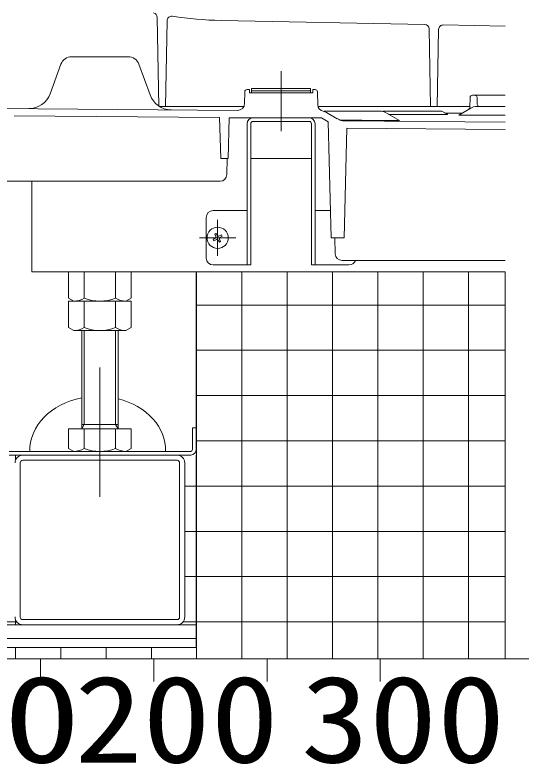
# Model space of a CAD drawing. Units: millimetres on the paper. Extents: x -305 to 305, y -152 to 152.
# Drawn here: x -113.03 to -101.85, y -45.64 to -29.09 of the extents above; entities that cross this region are included whole.
import ezdxf
from ezdxf.enums import TextEntityAlignment as Align

# ---------------------------------------------------------------- set-up
doc = ezdxf.new("R2010")
doc.units = ezdxf.units.MM
doc.linetypes.add('LONG_CHAIN', pattern=[21, 18, -1, 1, -1])
doc.layers.add('0-0_PV', color=7, linetype='Continuous', lineweight=9)
doc.styles.add('ＭＳ ゴシック', font='')
doc.styles.get('ＭＳ ゴシック').set_extended_font_data('MS Gothic')

msp = doc.modelspace()

# ---------------------------------------------------------------- linework, layer by layer
at = {"layer": '0-0_PV'}
for p, q in [((-109.853, -31.113), (-109.887, -29.142)), ((-109.703, -31.113), (-109.67, -29.216)), ((-103.981, -29.301), (-108.476, -29.212)), ((-103.853, -31.113), (-103.883, -29.4)), ((-103.703, -31.113), (-103.673, -29.408)), ((-102.203, -29.337), (-103.571, -29.31)), ((-111.778, -30.013), (-111.153, -30.013)), ((-111.153, -30.013), (-110.528, -30.013)), ((-112.013, -30.177), (-112.25, -30.83)), ((-110.046, -30.856), (-110.293, -30.177)), ((-107.904, -30.738), (-107.853, -30.738)), ((-107.853, -30.813), (-107.853, -30.738)), ((-106.503, -30.713), (-107.803, -30.713)), ((-107.803, -30.713), (-107.803, -30.813)), ((-106.503, -30.763), (-107.803, -30.763)), ((-106.503, -30.713), (-106.503, -30.813)), ((-106.453, -30.813), (-106.453, -30.738)), ((-106.453, -30.738), (-106.453, -30.813)), ((-106.453, -30.738), (-106.401, -30.738)), ((-107.954, -30.787), (-107.961, -31.051)), ((-107.853, -30.813), (-106.453, -30.813)), ((-106.344, -31.074), (-106.351, -30.787)), ((-102.979, -30.912), (-102.985, -31.133)), ((-102.876, -30.863), (-102.929, -30.863)), ((-102.876, -30.863), (-102.203, -30.863)), ((-102.826, -30.912), (-102.822, -31.064)), ((-108.112, -31.197), (-116.288, -31.129)), ((-109.853, -31.113), (-107.963, -31.113)), ((-106.343, -31.113), (-102.984, -31.113)), ((-106.203, -31.213), (-104.97, -31.213)), ((-105.911, -31.381), (-106.146, -31.246)), ((-104.903, -31.213), (-104.403, -31.213)), ((-104.538, -31.424), (-104.845, -31.246)), ((-104.403, -31.213), (-103.603, -31.213)), ((-103.483, -31.282), (-103.603, -31.213)), ((-103.228, -31.301), (-102.961, -31.146)), ((-102.836, -31.113), (-102.203, -31.113)), ((-108.509, -31.354), (-113.045, -31.316)), ((-108.485, -32.263), (-108.509, -31.354)), ((-108.296, -31.363), (-108.32, -32.263)), ((-106.263, -31.363), (-108.296, -31.363)), ((-107.773, -31.363), (-106.533, -31.363)), ((-106.11, -31.451), (-106.263, -31.363)), ((-105.761, -31.43), (-102.203, -31.46)), ((-107.903, -31.493), (-107.903, -34.613)), ((-107.823, -31.493), (-107.823, -34.613)), ((-107.773, -31.443), (-106.533, -31.443)), ((-106.483, -31.493), (-106.483, -34.613)), ((-106.403, -31.493), (-106.403, -34.613)), ((-106.043, -34.013), (-106.11, -31.451)), ((-105.698, -31.591), (-105.763, -34.013)), ((-105.698, -31.591), (-102.203, -31.62)), ((-108.485, -32.263), (-108.32, -32.263)), ((-108.34, -32.263), (-108.349, -32.617)), ((-107.823, -32.263), (-106.483, -32.263)), ((-108.499, -32.763), (-117.154, -32.763)), ((-112.653, -32.763), (-112.653, -34.763)), ((-108.653, -33.413), (-107.903, -33.413)), ((-106.058, -33.413), (-106.403, -33.413)), ((-108.803, -33.563), (-108.803, -34.463)), ((-108.618, -33.929), (-108.592, -33.914)), ((-108.557, -33.965), (-108.592, -33.915)), ((-108.6, -34.017), (-108.651, -34.052)), ((-108.636, -34.078), (-108.651, -34.052)), ((-108.636, -34.078), (-108.58, -34.052)), ((-108.618, -33.93), (-108.592, -33.986)), ((-108.549, -34.061), (-108.513, -34.111)), ((-108.469, -33.947), (-108.526, -33.974)), ((-108.487, -34.096), (-108.513, -34.04)), ((-108.505, -34.009), (-108.454, -33.973)), ((-108.469, -33.947), (-108.454, -33.973)), ((-106.043, -34.013), (-105.763, -34.013)), ((-105.966, -34.013), (-105.957, -34.367)), ((-108.487, -34.096), (-108.513, -34.111)), ((-102.203, -34.513), (-105.807, -34.513)), ((-105.653, -34.613), (-106.483, -34.613)), ((-106.483, -34.613), (-106.403, -34.613)), ((-112.653, -34.763), (-102.203, -34.763)), ((-111.846, -34.763), (-111.846, -35.345)), ((-111.499, -34.763), (-111.499, -35.345)), ((-110.806, -34.763), (-110.806, -35.345)), ((-110.46, -34.763), (-110.46, -35.345)), ((-109.028, -34.763), (-109.028, -38.213)), ((-109.017, -43.313), (-109.017, -34.763)), ((-108.017, -43.313), (-108.017, -34.763)), ((-107.017, -43.313), (-107.017, -34.763)), ((-106.017, -43.313), (-106.017, -34.763)), ((-105.017, -43.313), (-105.017, -34.763)), ((-104.017, -43.313), (-104.017, -34.763)), ((-103.017, -43.313), (-103.017, -34.763)), ((-111.728, -35.413), (-111.846, -35.345)), ((-110.46, -35.345), (-110.578, -35.413)), ((-111.846, -35.413), (-111.846, -35.995)), ((-110.46, -35.413), (-111.846, -35.413)), ((-111.728, -35.413), (-110.578, -35.413)), ((-111.499, -35.413), (-111.499, -35.995)), ((-110.806, -35.413), (-110.806, -35.995)), ((-110.46, -35.413), (-110.46, -35.995)), ((-109.028, -35.498), (-102.203, -35.498)), ((-111.846, -35.995), (-111.728, -36.063)), ((-110.578, -36.063), (-111.728, -36.063)), ((-111.553, -38.233), (-111.553, -36.063)), ((-111.498, -38.138), (-111.498, -36.063)), ((-110.808, -36.063), (-110.808, -38.138)), ((-110.753, -36.063), (-110.753, -38.233)), ((-110.578, -36.063), (-110.46, -35.995)), ((-109.028, -36.498), (-102.203, -36.498)), ((-109.028, -37.498), (-102.203, -37.498)), ((-111.553, -38.233), (-111.498, -38.138)), ((-111.553, -38.138), (-110.753, -38.138)), ((-110.753, -38.233), (-110.808, -38.138)), ((-109.028, -38.213), (-109.108, -38.213)), ((-109.108, -38.213), (-109.108, -38.693)), ((-109.028, -38.213), (-109.028, -38.693)), ((-111.846, -38.665), (-111.846, -38.233)), ((-111.846, -38.233), (-110.46, -38.233)), ((-111.499, -38.665), (-111.499, -38.233)), ((-110.806, -38.665), (-110.806, -38.233)), ((-110.46, -38.665), (-110.46, -38.233)), ((-109.028, -38.498), (-102.203, -38.498)), ((-111.728, -38.733), (-111.846, -38.665)), ((-110.46, -38.665), (-110.578, -38.733)), ((-109.148, -38.733), (-113.158, -38.733)), ((-112.855, -38.813), (-113.158, -38.813)), ((-109.148, -38.813), (-113.158, -38.813)), ((-113.017, -38.927), (-113.017, -38.813)), ((-111.728, -38.733), (-110.578, -38.733)), ((-109.148, -38.813), (-109.45, -38.813)), ((-109.028, -38.813), (-109.028, -43.063)), ((-112.913, -38.985), (-112.913, -42.39)), ((-109.45, -38.928), (-112.855, -38.928)), ((-109.393, -38.985), (-109.393, -42.39)), ((-109.278, -38.985), (-109.278, -42.39)), ((-109.278, -38.985), (-109.278, -42.39)), ((-109.278, -39.498), (-102.203, -39.498)), ((-109.278, -40.498), (-102.203, -40.498)), ((-109.278, -41.498), (-102.203, -41.498)), ((-114.203, -42.498), (-112.99, -42.498)), ((-113.017, -42.563), (-113.017, -42.449)), ((-109.45, -42.448), (-112.855, -42.448)), ((-109.316, -42.498), (-102.203, -42.498)), ((-109.028, -42.563), (-113.278, -42.563)), ((-109.028, -42.863), (-113.278, -42.863)), ((-109.028, -43.063), (-113.278, -43.063)), ((-113.017, -43.313), (-113.017, -43.063)), ((-112.017, -43.313), (-112.017, -43.063)), ((-111.017, -43.313), (-111.017, -43.063)), ((-110.017, -43.313), (-110.017, -43.063)), ((-119.963, -43.313), (-94.963, -43.313)), ((-112.463, -43.313), (-112.463, -43.813)), ((-109.963, -43.313), (-109.963, -43.813)), ((-107.463, -43.313), (-107.463, -43.813)), ((-104.963, -43.313), (-104.963, -43.813))]:
    msp.add_line(p, q, dxfattribs=at)
at = {"layer": '0-0_PV', "linetype": 'LONG_CHAIN'}
for p, q in [((-107.153, -30.328), (-107.153, -31.656)), ((-108.553, -33.613), (-108.553, -34.413)), ((-108.153, -34.013), (-108.953, -34.013)), ((-111.153, -36.876), (-111.153, -39.733))]:
    msp.add_line(p, q, dxfattribs=at)
at = {"layer": '0-0_PV'}
for points in [[(-119.963, -28.313), (-119.963, -30.813), (-119.963, -32.763), (-118.703, -32.763), (-118.703, -33.763), (-114.203, -33.763), (-114.203, -43.313), (-112.463, -43.313), (-109.963, -43.313), (-107.463, -43.313), (-104.963, -43.313), (-102.203, -43.313), (-102.203, -34.763), (-109.028, -34.763), (-109.028, -38.213), (-109.028, -38.693)], [(-103.446, -31.256), (-103.453, -31.256), (-103.461, -31.256), (-103.468, -31.256), (-103.476, -31.256), (-103.484, -31.256), (-103.491, -31.256), (-103.499, -31.256), (-103.506, -31.256), (-103.514, -31.256), (-103.521, -31.256), (-103.529, -31.256)], [(-103.151, -31.256), (-103.159, -31.256), (-103.166, -31.256), (-103.174, -31.256), (-103.181, -31.256), (-103.189, -31.256), (-103.197, -31.256), (-103.204, -31.256), (-103.212, -31.256), (-103.219, -31.256), (-103.227, -31.256), (-103.234, -31.256), (-103.242, -31.256), (-103.249, -31.256), (-103.257, -31.256), (-103.265, -31.256), (-103.272, -31.256), (-103.28, -31.256), (-103.287, -31.256), (-103.295, -31.256), (-103.302, -31.256), (-103.31, -31.256), (-103.317, -31.256), (-103.325, -31.256), (-103.332, -31.256), (-103.34, -31.256), (-103.348, -31.256), (-103.355, -31.256), (-103.363, -31.256), (-103.37, -31.256), (-103.378, -31.256), (-103.385, -31.256), (-103.393, -31.256), (-103.4, -31.256), (-103.408, -31.256), (-103.416, -31.256), (-103.423, -31.256), (-103.431, -31.256), (-103.438, -31.256), (-103.446, -31.256)], [(-105.788, -31.414), (-105.767, -31.415), (-105.747, -31.415), (-105.726, -31.415), (-105.705, -31.415), (-105.684, -31.415), (-105.663, -31.415), (-105.642, -31.415), (-105.621, -31.416), (-105.601, -31.416), (-105.58, -31.416), (-105.559, -31.416), (-105.538, -31.416), (-105.517, -31.416), (-105.496, -31.417), (-105.476, -31.417), (-105.455, -31.417), (-105.434, -31.417), (-105.413, -31.417), (-105.392, -31.417), (-105.371, -31.417), (-105.351, -31.418), (-105.33, -31.418), (-105.309, -31.418), (-105.288, -31.418), (-105.267, -31.418), (-105.246, -31.418), (-105.226, -31.419), (-105.205, -31.419), (-105.184, -31.419), (-105.163, -31.419), (-105.142, -31.419), (-105.121, -31.419), (-105.101, -31.419), (-105.08, -31.42), (-105.059, -31.42), (-105.038, -31.42), (-105.017, -31.42), (-104.996, -31.42), (-104.975, -31.42)], [(-104.975, -31.42), (-104.955, -31.421), (-104.934, -31.421), (-104.913, -31.421), (-104.892, -31.421), (-104.871, -31.421), (-104.85, -31.421), (-104.83, -31.421), (-104.809, -31.422), (-104.788, -31.422), (-104.767, -31.422), (-104.746, -31.422), (-104.725, -31.422), (-104.705, -31.422), (-104.684, -31.423), (-104.663, -31.423), (-104.642, -31.423), (-104.621, -31.423), (-104.6, -31.423), (-104.58, -31.423), (-104.559, -31.423), (-104.538, -31.424)], [(-104.777, -31.286), (-104.769, -31.286), (-104.761, -31.286), (-104.753, -31.286), (-104.745, -31.286), (-104.737, -31.286), (-104.729, -31.286), (-104.721, -31.286), (-104.713, -31.286), (-104.705, -31.286), (-104.697, -31.286), (-104.689, -31.286), (-104.681, -31.286), (-104.673, -31.286), (-104.665, -31.286), (-104.657, -31.286), (-104.649, -31.287), (-104.641, -31.287), (-104.633, -31.287), (-104.625, -31.287), (-104.617, -31.287), (-104.609, -31.287), (-104.601, -31.287), (-104.593, -31.287), (-104.585, -31.287), (-104.577, -31.287), (-104.569, -31.287), (-104.561, -31.287), (-104.553, -31.287), (-104.545, -31.287), (-104.537, -31.287), (-104.529, -31.287), (-104.521, -31.287), (-104.513, -31.287), (-104.505, -31.287), (-104.497, -31.287), (-104.489, -31.287), (-104.481, -31.287), (-104.473, -31.287), (-104.465, -31.287)], [(-104.465, -31.287), (-104.457, -31.287), (-104.449, -31.287), (-104.441, -31.287), (-104.433, -31.288), (-104.425, -31.288), (-104.417, -31.288), (-104.409, -31.288), (-104.401, -31.288), (-104.393, -31.288), (-104.385, -31.288), (-104.377, -31.288), (-104.369, -31.288), (-104.361, -31.288), (-104.353, -31.288), (-104.345, -31.288), (-104.337, -31.288), (-104.329, -31.288), (-104.321, -31.288), (-104.313, -31.288), (-104.305, -31.288), (-104.297, -31.288), (-104.289, -31.288), (-104.281, -31.288), (-104.273, -31.288), (-104.265, -31.288), (-104.257, -31.288), (-104.249, -31.288), (-104.241, -31.288), (-104.233, -31.288), (-104.225, -31.288), (-104.217, -31.288), (-104.209, -31.288), (-104.201, -31.288), (-104.193, -31.288), (-104.185, -31.288), (-104.177, -31.288), (-104.169, -31.288), (-104.161, -31.288), (-104.153, -31.288)], [(-104.153, -31.288), (-104.145, -31.288), (-104.137, -31.288), (-104.129, -31.288), (-104.121, -31.288), (-104.113, -31.288), (-104.105, -31.288), (-104.097, -31.288), (-104.089, -31.288), (-104.081, -31.288), (-104.073, -31.288), (-104.065, -31.288), (-104.057, -31.288), (-104.049, -31.288), (-104.041, -31.288), (-104.033, -31.288), (-104.025, -31.288), (-104.017, -31.288), (-104.009, -31.288), (-104.001, -31.288), (-103.993, -31.288), (-103.985, -31.288), (-103.977, -31.288), (-103.969, -31.288), (-103.961, -31.288), (-103.953, -31.288), (-103.945, -31.288), (-103.937, -31.288), (-103.929, -31.288), (-103.921, -31.288), (-103.913, -31.288), (-103.905, -31.288), (-103.897, -31.288), (-103.889, -31.288), (-103.881, -31.288), (-103.873, -31.288), (-103.865, -31.288), (-103.857, -31.288), (-103.849, -31.288), (-103.841, -31.288)], [(-103.841, -31.288), (-103.833, -31.288), (-103.825, -31.288), (-103.817, -31.288), (-103.817, -31.288)], [(-103.817, -31.288), (-103.814, -31.288), (-103.811, -31.288), (-103.808, -31.288), (-103.805, -31.288), (-103.801, -31.288), (-103.798, -31.288), (-103.795, -31.288), (-103.792, -31.288), (-103.789, -31.288), (-103.786, -31.288), (-103.783, -31.288), (-103.78, -31.288), (-103.776, -31.288), (-103.773, -31.288), (-103.77, -31.288), (-103.767, -31.288), (-103.764, -31.288), (-103.761, -31.288), (-103.758, -31.288), (-103.754, -31.288), (-103.751, -31.288), (-103.748, -31.288), (-103.745, -31.288), (-103.742, -31.288), (-103.739, -31.288), (-103.736, -31.288), (-103.732, -31.288), (-103.729, -31.288), (-103.726, -31.288), (-103.723, -31.288), (-103.72, -31.288), (-103.717, -31.288), (-103.714, -31.288), (-103.711, -31.288), (-103.708, -31.288), (-103.704, -31.288), (-103.701, -31.288), (-103.698, -31.288), (-103.695, -31.288)], [(-103.695, -31.288), (-103.692, -31.288), (-103.689, -31.288), (-103.686, -31.288), (-103.683, -31.288), (-103.68, -31.288), (-103.677, -31.287), (-103.674, -31.287), (-103.671, -31.287), (-103.668, -31.287), (-103.665, -31.287), (-103.661, -31.287), (-103.658, -31.287), (-103.655, -31.287), (-103.652, -31.287), (-103.649, -31.287), (-103.646, -31.287), (-103.643, -31.287), (-103.64, -31.287), (-103.636, -31.287), (-103.633, -31.287), (-103.63, -31.287), (-103.627, -31.287), (-103.624, -31.287), (-103.62, -31.287), (-103.617, -31.287), (-103.614, -31.287), (-103.611, -31.287), (-103.607, -31.287), (-103.604, -31.287), (-103.601, -31.287), (-103.597, -31.287), (-103.594, -31.287), (-103.59, -31.287), (-103.587, -31.287), (-103.584, -31.287), (-103.58, -31.287), (-103.577, -31.287), (-103.574, -31.287), (-103.571, -31.287)], [(-103.571, -31.287), (-103.568, -31.287), (-103.564, -31.287), (-103.561, -31.287), (-103.558, -31.287), (-103.555, -31.286), (-103.552, -31.286), (-103.55, -31.286), (-103.547, -31.286), (-103.544, -31.286), (-103.542, -31.286), (-103.539, -31.286), (-103.537, -31.286), (-103.534, -31.286), (-103.532, -31.286), (-103.53, -31.286), (-103.527, -31.286), (-103.524, -31.286), (-103.521, -31.286), (-103.518, -31.285), (-103.515, -31.285), (-103.511, -31.285), (-103.507, -31.285), (-103.503, -31.285), (-103.498, -31.285), (-103.493, -31.285), (-103.488, -31.285), (-103.483, -31.285), (-103.48, -31.285), (-103.478, -31.285), (-103.478, -31.284), (-103.48, -31.284), (-103.483, -31.284), (-103.483, -31.284)], [(-103.228, -31.301), (-103.208, -31.301), (-103.187, -31.301), (-103.166, -31.301), (-103.146, -31.301), (-103.125, -31.301), (-103.105, -31.301), (-103.084, -31.301), (-103.064, -31.301), (-103.043, -31.301), (-103.023, -31.301), (-103.002, -31.301), (-102.982, -31.301), (-102.961, -31.301), (-102.941, -31.301), (-102.92, -31.302), (-102.9, -31.302), (-102.879, -31.302), (-102.859, -31.302), (-102.838, -31.302), (-102.818, -31.302), (-102.797, -31.302), (-102.777, -31.302), (-102.756, -31.302), (-102.736, -31.302), (-102.715, -31.302), (-102.695, -31.302), (-102.674, -31.302), (-102.654, -31.302), (-102.633, -31.302), (-102.613, -31.302), (-102.592, -31.302), (-102.572, -31.302), (-102.551, -31.303), (-102.531, -31.303), (-102.51, -31.303), (-102.49, -31.303), (-102.469, -31.303), (-102.449, -31.303), (-102.428, -31.303)], [(-102.428, -31.303), (-102.408, -31.303), (-102.387, -31.303), (-102.367, -31.303), (-102.346, -31.303), (-102.326, -31.303), (-102.305, -31.303), (-102.285, -31.303), (-102.264, -31.303), (-102.244, -31.303), (-102.223, -31.303), (-102.203, -31.303)], [(-108.653, -34.613), (-107.823, -34.613), (-107.903, -34.613)], [(-109.45, -42.563), (-109.028, -42.563), (-109.028, -42.863), (-109.028, -43.063), (-113.278, -43.063), (-113.278, -42.863), (-113.278, -42.563), (-112.855, -42.563)]]:
    msp.add_lwpolyline(points, dxfattribs=at)
msp.add_circle((-108.553, -34.013), 0.235, dxfattribs=at)
for centre, radius, start, end in [((-109.987, -29.144), 0.1, 1, 78.4527), ((-109.57, -29.218), 0.1, 81.3541, 179), ((-108.311, -20.938), 8.275, 261.3541, 268.8542), ((-103.983, -29.401), 0.1, 1, 88.8542), ((-103.573, -29.41), 0.1, 88.8542, 179), ((-111.778, -30.263), 0.25, 90, 160), ((-110.528, -30.263), 0.25, 20, 90), ((-107.904, -30.788), 0.05, 90, 178.4999), ((-106.401, -30.788), 0.05, 1.5002, 90), ((-112.72, -30.659), 0.5, 269.5226, 340), ((-109.576, -30.685), 0.5, 200, 269.5226), ((-102.929, -30.913), 0.05, 90, 178.4998), ((-102.876, -30.913), 0.05, 1.4999, 90), ((-108.111, -31.047), 0.15, 269.5226, 358.4998), ((-106.194, -31.07), 0.15, 181.5002, 258.9459), ((-102.772, -31.063), 0.05, 181.4999, 270), ((-106.271, -31.462), 0.25, 60, 78.9459), ((-104.97, -31.463), 0.25, 59.9999, 90), ((-103.035, -31.131), 0.05, 300, 358.4998), ((-102.836, -31.363), 0.25, 90, 119.9999), ((-107.773, -31.493), 0.13, 90, 180), ((-106.533, -31.493), 0.13, 0, 90), ((-105.786, -31.164), 0.25, 240, 269.5717), ((-105.759, -31.18), 0.25, 240, 269.5226), ((-107.773, -31.493), 0.05, 90, 180), ((-106.533, -31.493), 0.05, 0, 90), ((-108.499, -32.613), 0.15, 270, 358.5), ((-108.653, -33.563), 0.15, 90, 180), ((-108.615, -33.996), 0.025, 305, 25), ((-108.569, -34.075), 0.025, 35, 115), ((-108.536, -33.951), 0.025, 215, 295), ((-108.491, -34.03), 0.025, 124.9999, 205), ((-105.807, -34.363), 0.15, 181.5, 270), ((-108.653, -34.463), 0.15, 180, 270), ((-105.653, -34.463), 0.15, 270, 340.528), ((-111.737, -34.963), 0.45, 271.2052, 301.9385), ((-111.153, -34.497), 0.916, 247.7809, 292.2191), ((-110.568, -34.963), 0.45, 238.0615, 268.7948), ((-111.737, -35.613), 0.45, 271.2052, 301.9385), ((-111.153, -35.147), 0.916, 247.7809, 292.2191), ((-110.568, -35.613), 0.45, 238.0615, 268.7948), ((-111.737, -38.283), 0.45, 271.2052, 301.9385), ((-111.153, -37.817), 0.916, 247.7809, 292.2191), ((-110.568, -38.283), 0.45, 238.0615, 268.7948), ((-109.148, -38.693), 0.12, 270, 0), ((-109.148, -38.693), 0.12, 270, 0), ((-109.148, -38.693), 0.04, 270, 0), ((-112.855, -38.985), 0.172, 90, 180), ((-112.855, -38.985), 0.172, 90, 180), ((-109.45, -38.985), 0.172, 360, 90), ((-109.45, -38.985), 0.172, 0, 90), ((-112.855, -38.985), 0.0575, 90, 180), ((-109.45, -38.985), 0.0575, 0, 90), ((-112.855, -42.39), 0.172, 180, 270), ((-112.855, -42.39), 0.172, 180, 270), ((-112.855, -42.39), 0.0575, 180, 270), ((-109.45, -42.39), 0.172, 270, 0), ((-109.45, -42.39), 0.172, 270, 0), ((-109.45, -42.39), 0.0575, 270, 0)]:
    msp.add_arc(centre, radius, start, end, dxfattribs=at)
for start_param, end_param in [(1.80778, 3.157969), (6.266809, 7.550795)]:
    msp.add_ellipse((-111.201, -38.713), major_axis=(1.5, 0), ratio=0.800001, start_param=start_param, end_param=end_param, dxfattribs=at)

# ---------------------------------------------------------------- texts
at = {"layer": '0-0_PV', "style": 'ＭＳ ゴシック'}
for s, width, p in [('100', 1.3, (-116.677, -46.183)), ('200', 1.15, (-111.713, -46.183)), ('300', 1.15, (-106.713, -46.183))]:
    msp.add_text(s, height=1.921, dxfattribs=dict(at, width=width)).set_placement(p, align=Align.BOTTOM_LEFT)

doc.saveas('drawing.dxf')
